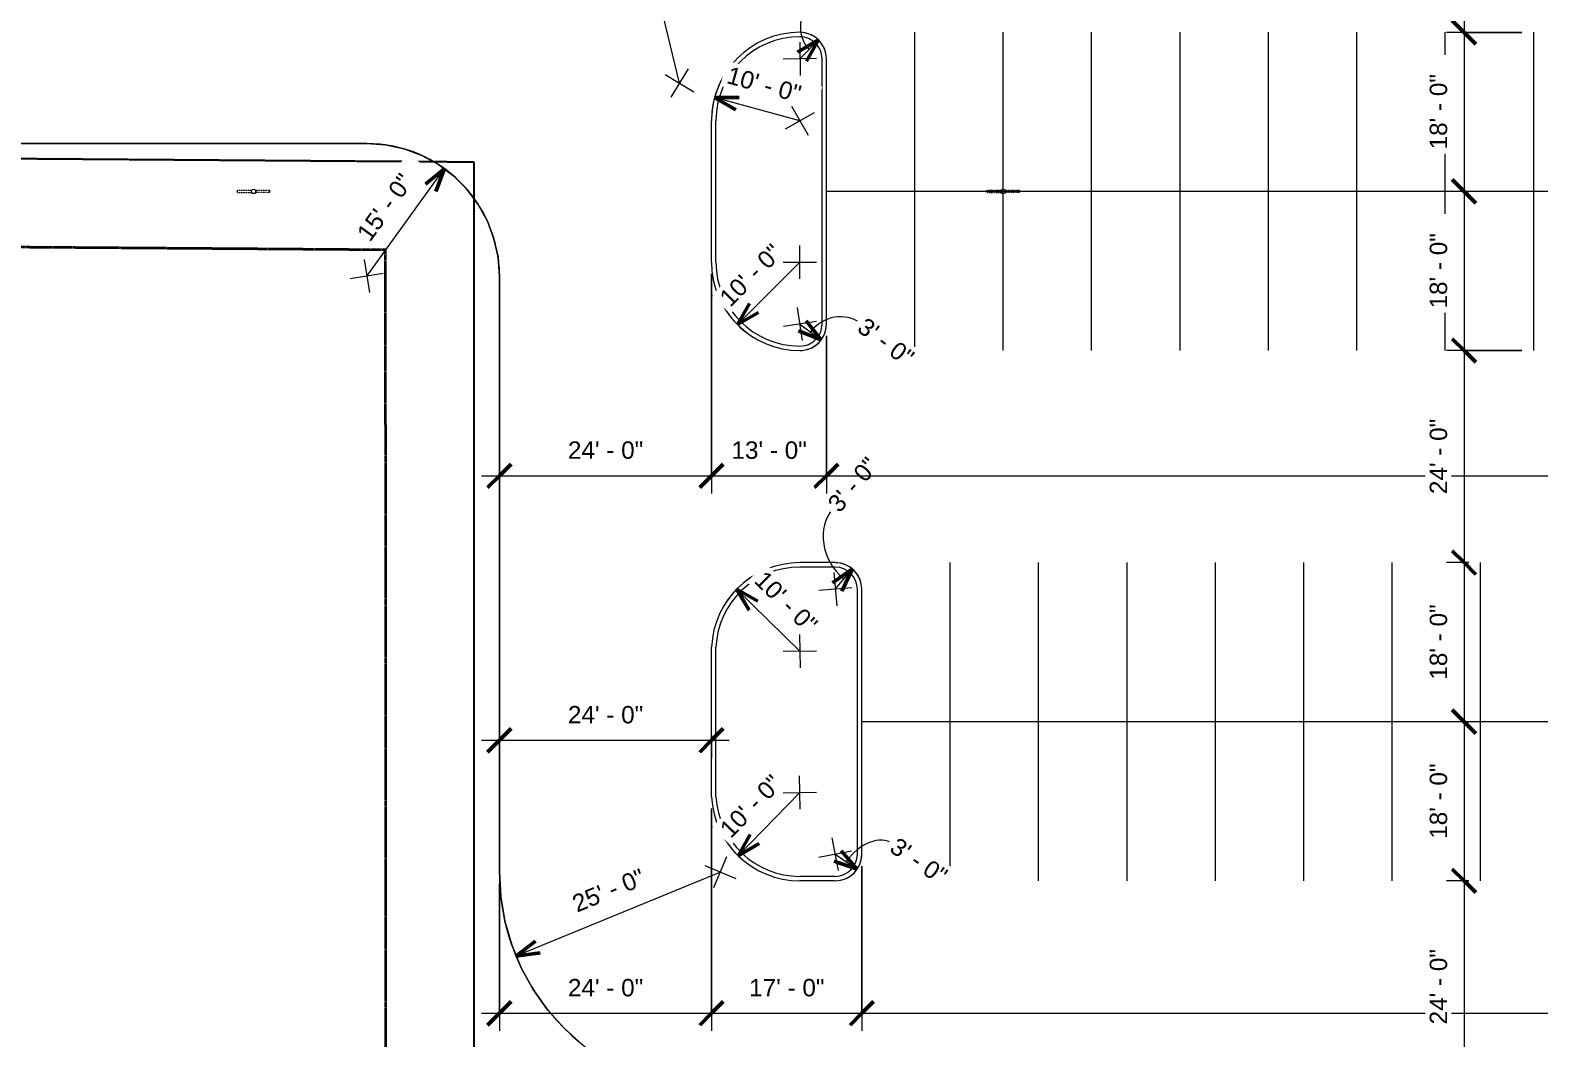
# Model space of a CAD drawing. Header units: inches. Extents: x 20008 to 27263, y -26025 to -19005.
# Drawn here: x 22870 to 24918, y -24605 to -23237 of the extents above; entities that cross this region are included whole.
import ezdxf

# ---------------------------------------------------------------- set-up
doc = ezdxf.new("R2010")
doc.units = ezdxf.units.IN
doc.header["$MEASUREMENT"] = 0
for name, pattern in [('Center 1_4_', [0.53125, 0.25, -0.09375, 0.09375, -0.09375]), ('Dash', [0.25, 0.125, -0.125]), ('Hidden', [0.28125, 0.1875, -0.09375])]:
    doc.linetypes.add(name, pattern=pattern)
for name, color, linetype, lineweight in [('A-ANNO-DIMS', 211, 'Continuous', 9), ('A-ANNO-DIMS-256', 211, 'Continuous', 9), ('A-PROP-SBCK', 71, 'Hidden', 25), ('C-TOPO', 7, 'Continuous', 9), ('E-LITE-EQPM', 33, 'Continuous', 9), ('E-LITE-EQPM-HDLN', 30, 'Dash', 9), ('EOP-PR', 4, 'Continuous', 13), ('PAINT', 190, 'Continuous', 9), ('PROP', 3, 'Center 1_4_', 35)]:
    doc.layers.add(name, color=color, linetype=linetype, lineweight=lineweight)
doc.styles.add('Arial_2', font='arial.ttf', dxfattribs={"height": 23.60479})
doc.dimstyles.new('Arrow_-_3_32__Arial', dxfattribs={"dimscale": 12, "dimtxt": 24, "dimasz": 2.666667, "dimexe": 2, "dimexo": 0, "dimgap": 1.333333, "dimtad": 1, "dimjust": 3, "dimdec": 5, "dimrnd": 0.03125, "dimzin": 1, "dimdsep": 46, "dimlunit": 4, "dimtxsty": 'Arial_2', "dimblk1": 'OPEN30', "dimblk2": 'OPEN30', "dimsah": 1, "dimcen": 0.09, "dimazin": 0, "dimtfac": 1, "dimtdec": 4, "dimtix": 1, "dimtmove": 0, "dimatfit": 2, "dimfxl": 1, "dimtvp": 1, "dimtfill": 1, "dimfrac": 2, "dimtolj": 1, "dimtzin": 0, "dimarcsym": 2})
doc.dimstyles.new('Arrow_-_3_32__Arial_1', dxfattribs={"dimscale": 12, "dimtxt": 24, "dimasz": 2.666667, "dimexe": 2, "dimexo": 0, "dimgap": 1.333333, "dimtad": 1, "dimjust": 3, "dimdec": 5, "dimrnd": 0.03125, "dimzin": 1, "dimdsep": 46, "dimlunit": 4, "dimtxsty": 'Arial_2', "dimblk1": 'OPEN30', "dimblk2": 'OPEN30', "dimsah": 1, "dimcen": 0.09, "dimazin": 0, "dimtfac": 1, "dimtdec": 4, "dimtix": 1, "dimtmove": 0, "dimatfit": 2, "dimfxl": 1, "dimtvp": 1, "dimtfill": 1, "dimfrac": 2, "dimtolj": 1, "dimtzin": 0, "dimarcsym": 2})
doc.dimstyles.new('Linear_-_3_32__Arial_1', dxfattribs={"dimscale": 12, "dimtxt": 24, "dimasz": 2.666667, "dimexe": 2, "dimexo": 1.333333, "dimgap": 1.333333, "dimtad": 1, "dimdec": 4, "dimrnd": 0.0625, "dimzin": 1, "dimdsep": 46, "dimlunit": 4, "dimtxsty": 'Arial_2', "dimblk1": 'OBLIQUE', "dimblk2": 'OBLIQUE', "dimsah": 1, "dimcen": 0.09, "dimdle": 2, "dimazin": 0, "dimtfac": 1, "dimtdec": 4, "dimtix": 1, "dimtmove": 0, "dimatfit": 3, "dimfxl": 1, "dimtvp": 1, "dimtfill": 1, "dimfrac": 2, "dimtolj": 1, "dimtzin": 0, "dimarcsym": 2})

# ---------------------------------------------------------------- blocks, each defined once
blk = doc.blocks.new('Lighting-Street_Cooper_Navion-Lumark_4-6-LED-Squares - The Caretaker LED-964008-Site Plan - Phase 1')
at = {"layer": 'E-LITE-EQPM'}
blk.add_line((-1.7, -10.7), (1.6, -10.7), dxfattribs=at)
blk.add_circle((0, -32.4), 3, dxfattribs=at)
at = {"layer": 'E-LITE-EQPM-HDLN'}
for p, q in [((-1.5, -10.7), (-1.5, -29.9)), ((1.5, -10.7), (1.5, -29.9))]:
    blk.add_line(p, q, dxfattribs=at)
blk = doc.blocks.new('DIMBLOCK4-Site Plan - Phase 1')
at = {"layer": 'A-ANNO-DIMS-256', "transparency": 16777216}
for p, q in [((23917.8, -23658.5), (23911.2, -23613.7)), ((23936.9, -23632.8), (23892.1, -23639.3)), ((23914.5, -23636.1), (23943.4, -23657.6))]:
    blk.add_line(p, q, dxfattribs=at)
at = {"layer": 'A-ANNO-DIMS-256', "lineweight": 50, "transparency": 16777216}
for q in [(23922.8, -23631.6), (23912.6, -23645.3)]:
    blk.add_line((23943.4, -23657.6), q, dxfattribs=at)
at = {"layer": 'A-ANNO-DIMS-256', "transparency": 16777216}
blk.add_arc((23914.5, -23636.1), 36, 285.1007, 1.495, dxfattribs=at)
blk.add_ellipse((23967.6, -23675.6), major_axis=(29.9, 40.1), ratio=0.963406, start_param=0, end_param=1.570796, dxfattribs=at)
at = {"layer": 'A-ANNO-DIMS-256', "color": 0, "transparency": 16777216, "insert": (24004.7, -23625.8), "char_height": 23.6, "width": 100.578, "attachment_point": 1, "rotation": 323.2979, "line_spacing_factor": 0.938532, "style": 'Arial_2', "bg_fill": 3, "box_fill_scale": 1.25, "bg_fill_color": 0, "bg_fill_transparency": 0}
blk.add_mtext('3\' - 0"', dxfattribs=at)
blk = doc.blocks.new('_Open30')
at = {"color": 0, "linetype": 'ByBlock', "lineweight": -2}
for p, q in [((-1, 0.268), (0, 0)), ((0, 0), (-1, -0.268)), ((0, 0), (-1, 0))]:
    blk.add_line(p, q, dxfattribs=at)
blk = doc.blocks.new('DIMBLOCK5-Site Plan - Phase 1')
at = {"layer": 'A-ANNO-DIMS-256', "transparency": 16777216}
for p, q in [((23914.5, -23574.7), (23914.5, -23529.4)), ((23914.5, -23552.1), (23829.6, -23636.9)), ((23891.9, -23552.1), (23937.1, -23552.1))]:
    blk.add_line(p, q, dxfattribs=at)
at = {"layer": 'A-ANNO-DIMS-256', "lineweight": 50, "transparency": 16777216}
for q in [(23846.2, -23608.2), (23858.3, -23620.3)]:
    blk.add_line((23829.6, -23636.9), q, dxfattribs=at)
at = {"layer": 'A-ANNO-DIMS-256', "transparency": 16777216}
blk.add_arc((23914.5, -23552.1), 120, 213.5247, 236.443, dxfattribs=at)
at = {"layer": 'A-ANNO-DIMS-256', "color": 0, "transparency": 16777216, "insert": (23803.1, -23597.5), "char_height": 23.6, "width": 122.289, "attachment_point": 1, "rotation": 44.9839, "line_spacing_factor": 0.938532, "style": 'Arial_2', "bg_fill": 3, "box_fill_scale": 1.25, "bg_fill_color": 0, "bg_fill_transparency": 0}
blk.add_mtext('10\' - 0"', dxfattribs=at)
blk = doc.blocks.new('DIMBLOCK6-Site Plan - Phase 1')
at = {"layer": 'A-ANNO-DIMS-256', "lineweight": 50, "transparency": 16777216}
for q in [(23911.2, -23267.2), (23923.4, -23279.2)]:
    blk.add_line((23939.6, -23250.3), q, dxfattribs=at)
at = {"layer": 'A-ANNO-DIMS-256', "transparency": 16777216}
for p, q in [((23914.2, -23253.4), (23914.8, -23298.7)), ((23914.5, -23276.1), (23939.6, -23250.3)), ((23937.1, -23275.8), (23891.9, -23276.4))]:
    blk.add_line(p, q, dxfattribs=at)
blk.add_arc((23914.5, -23276.1), 36, 7.5411, 83.9354, dxfattribs=at)
blk.add_ellipse((23968.2, -23221), major_axis=(41.1, 42.2), ratio=0.793067, start_param=1.570796, end_param=3.141593, dxfattribs=at)
at = {"layer": 'A-ANNO-DIMS-256', "color": 0, "transparency": 16777216, "insert": (23926, -23179.9), "char_height": 23.6, "width": 100.578, "attachment_point": 1, "rotation": 45.7382, "line_spacing_factor": 0.938532, "style": 'Arial_2', "bg_fill": 3, "box_fill_scale": 1.25, "bg_fill_color": 0, "bg_fill_transparency": 0}
blk.add_mtext('3\' - 0"', dxfattribs=at)
blk = doc.blocks.new('DIMBLOCK7-Site Plan - Phase 1')
at = {"layer": 'A-ANNO-DIMS-256', "transparency": 16777216}
for p, q in [((23914.5, -23360.1), (23798.7, -23328.5)), ((23903.3, -23340.4), (23925.7, -23379.7)), ((23894.9, -23371.3), (23934.2, -23348.8))]:
    blk.add_line(p, q, dxfattribs=at)
at = {"layer": 'A-ANNO-DIMS-256', "lineweight": 50, "transparency": 16777216}
for q in [(23831.9, -23328.6), (23827.4, -23345.2)]:
    blk.add_line((23798.7, -23328.5), q, dxfattribs=at)
at = {"layer": 'A-ANNO-DIMS-256', "transparency": 16777216}
blk.add_arc((23914.5, -23360.1), 120, 153.2792, 176.1975, dxfattribs=at)
at = {"layer": 'A-ANNO-DIMS-256', "color": 0, "transparency": 16777216, "insert": (23819.7, -23285.9), "char_height": 23.6, "width": 122.289, "attachment_point": 1, "rotation": 344.7383, "line_spacing_factor": 0.938532, "style": 'Arial_2', "bg_fill": 3, "box_fill_scale": 1.25, "bg_fill_color": 0, "bg_fill_transparency": 0}
blk.add_mtext('10\' - 0"', dxfattribs=at)
blk = doc.blocks.new('DIMBLOCK8-Site Plan - Phase 1')
at = {"layer": 'A-ANNO-DIMS-256', "lineweight": 50, "transparency": 16777216}
for q in [(23958.6, -23987.5), (23971.6, -23998.6)]:
    blk.add_line((23985.8, -23968.6), q, dxfattribs=at)
at = {"layer": 'A-ANNO-DIMS-256', "transparency": 16777216}
for p, q in [((23960.6, -23973.6), (23964.4, -24018.7)), ((23962.5, -23996.1), (23985.8, -23968.6)), ((23985.1, -23994.2), (23940, -23998))]:
    blk.add_line(p, q, dxfattribs=at)
blk.add_arc((23962.5, -23996.1), 36, 11.5367, 87.9311, dxfattribs=at)
blk.add_ellipse((24015.5, -23933.6), major_axis=(-55.9, 47.4), ratio=0.871988, start_param=0, end_param=1.570796, dxfattribs=at)
at = {"layer": 'A-ANNO-DIMS-256', "color": 0, "transparency": 16777216, "insert": (23950.3, -23878.4), "char_height": 23.6, "width": 100.578, "attachment_point": 1, "rotation": 49.7339, "line_spacing_factor": 0.938532, "style": 'Arial_2', "bg_fill": 3, "box_fill_scale": 1.25, "bg_fill_color": 0, "bg_fill_transparency": 0}
blk.add_mtext('3\' - 0"', dxfattribs=at)
blk = doc.blocks.new('DIMBLOCK9-Site Plan - Phase 1')
at = {"layer": 'A-ANNO-DIMS-256', "transparency": 16777216}
for p, q in [((23914.4, -24080.1), (23828.6, -23996.2)), ((23914.1, -24057.5), (23914.7, -24102.7)), ((23891.8, -24080.4), (23937, -24079.8))]:
    blk.add_line(p, q, dxfattribs=at)
at = {"layer": 'A-ANNO-DIMS-256', "lineweight": 50, "transparency": 16777216}
for q in [(23857.4, -24012.5), (23845.5, -24024.7)]:
    blk.add_line((23828.6, -23996.2), q, dxfattribs=at)
at = {"layer": 'A-ANNO-DIMS-256', "transparency": 16777216}
blk.add_arc((23914.4, -24080.1), 120, 124.211, 147.1293, dxfattribs=at)
at = {"layer": 'A-ANNO-DIMS-256', "color": 0, "transparency": 16777216, "insert": (23867.6, -23969.2), "char_height": 23.6, "width": 122.289, "attachment_point": 1, "rotation": 315.6702, "line_spacing_factor": 0.938532, "style": 'Arial_2', "bg_fill": 3, "box_fill_scale": 1.25, "bg_fill_color": 0, "bg_fill_transparency": 0}
blk.add_mtext('10\' - 0"', dxfattribs=at)
blk = doc.blocks.new('DIMBLOCK10-Site Plan - Phase 1')
at = {"layer": 'A-ANNO-DIMS-256', "transparency": 16777216}
for p, q in [((23914.7, -24294.7), (23914, -24249.4)), ((23914.4, -24272), (23830.8, -24358.2)), ((23891.7, -24272.4), (23937, -24271.7))]:
    blk.add_line(p, q, dxfattribs=at)
at = {"layer": 'A-ANNO-DIMS-256', "lineweight": 50, "transparency": 16777216}
for q in [(23846.9, -24329.2), (23859.2, -24341.2)]:
    blk.add_line((23830.8, -24358.2), q, dxfattribs=at)
at = {"layer": 'A-ANNO-DIMS-256', "transparency": 16777216}
blk.add_arc((23914.4, -24272), 120, 214.407, 237.3253, dxfattribs=at)
at = {"layer": 'A-ANNO-DIMS-256', "color": 0, "transparency": 16777216, "insert": (23803.6, -24319.2), "char_height": 23.6, "width": 122.289, "attachment_point": 1, "rotation": 45.8662, "line_spacing_factor": 0.938532, "style": 'Arial_2', "bg_fill": 3, "box_fill_scale": 1.25, "bg_fill_color": 0, "bg_fill_transparency": 0}
blk.add_mtext('10\' - 0"', dxfattribs=at)
blk = doc.blocks.new('DIMBLOCK11-Site Plan - Phase 1')
at = {"layer": 'A-ANNO-DIMS-256', "transparency": 16777216}
for p, q in [((23966.8, -24378.2), (23958.2, -24333.8)), ((23984.7, -24351.7), (23940.3, -24360.3)), ((23962.5, -24356), (23992.3, -24376.2))]:
    blk.add_line(p, q, dxfattribs=at)
at = {"layer": 'A-ANNO-DIMS-256', "lineweight": 50, "transparency": 16777216}
for q in [(23961, -24365.4), (23970.6, -24351.2)]:
    blk.add_line((23992.3, -24376.2), q, dxfattribs=at)
at = {"layer": 'A-ANNO-DIMS-256', "transparency": 16777216}
blk.add_arc((23962.5, -24356), 36, 287.7411, 4.1355, dxfattribs=at)
blk.add_ellipse((24009.8, -24388), major_axis=(31.2, 46.1), ratio=0.701238, start_param=0, end_param=1.570796, dxfattribs=at)
at = {"layer": 'A-ANNO-DIMS-256', "color": 0, "transparency": 16777216, "insert": (24047.8, -24331.8), "char_height": 23.6, "width": 100.578, "attachment_point": 1, "rotation": 325.9383, "line_spacing_factor": 0.938532, "style": 'Arial_2', "bg_fill": 3, "box_fill_scale": 1.25, "bg_fill_color": 0, "bg_fill_transparency": 0}
blk.add_mtext('3\' - 0"', dxfattribs=at)
blk = doc.blocks.new('DIMBLOCK12-Site Plan - Phase 1')
at = {"layer": 'A-ANNO-DIMS-256', "transparency": 16777216}
for p, q in [((23794.5, -23568.1), (23794.5, -23866.2)), ((23794.5, -23842.2), (23794.5, -23568.1)), ((23506.5, -23835.5), (23506.5, -23866.2)), ((23506.5, -23842.2), (23506.5, -23835.5)), ((23482.5, -23842.2), (23794.5, -23842.2))]:
    blk.add_line(p, q, dxfattribs=at)
at = {"layer": 'A-ANNO-DIMS-256', "lineweight": 50, "transparency": 16777216}
for p, q in [((23506.5, -23842.2), (23522.5, -23826.2)), ((23794.5, -23842.2), (23810.5, -23826.2)), ((23506.5, -23842.2), (23490.5, -23858.2)), ((23794.5, -23842.2), (23778.5, -23858.2))]:
    blk.add_line(p, q, dxfattribs=at)
at = {"layer": 'A-ANNO-DIMS-256', "color": 0, "transparency": 16777216, "insert": (23599.6, -23795.5), "char_height": 23.6, "width": 122.289, "attachment_point": 1, "line_spacing_factor": 0.938532, "style": 'Arial_2', "bg_fill": 3, "box_fill_scale": 1.25, "bg_fill_color": 0, "bg_fill_transparency": 0}
blk.add_mtext('24\' - 0"', dxfattribs=at)
blk = doc.blocks.new('_Oblique')
at = {"color": 0, "linetype": 'ByBlock', "lineweight": -2}
blk.add_line((-0.5, -0.5), (0.5, 0.5), dxfattribs=at)
blk = doc.blocks.new('DIMBLOCK13-Site Plan - Phase 1')
at = {"layer": 'A-ANNO-DIMS-256', "transparency": 16777216}
for p, q in [((23794.5, -23568.1), (23794.5, -23866.2)), ((23794.5, -23842.2), (23794.5, -23568.1)), ((23950.5, -23652.1), (23950.5, -23866.2)), ((23950.5, -23842.2), (23950.5, -23652.1)), ((23794.5, -23842.2), (23950.5, -23842.2))]:
    blk.add_line(p, q, dxfattribs=at)
at = {"layer": 'A-ANNO-DIMS-256', "lineweight": 50, "transparency": 16777216}
for p, q in [((23794.5, -23842.2), (23810.5, -23826.2)), ((23950.5, -23842.2), (23966.5, -23826.2)), ((23794.5, -23842.2), (23778.5, -23858.2)), ((23950.5, -23842.2), (23934.5, -23858.2))]:
    blk.add_line(p, q, dxfattribs=at)
at = {"layer": 'A-ANNO-DIMS-256', "color": 0, "transparency": 16777216, "insert": (23821.6, -23795.5), "char_height": 23.6, "width": 122.289, "attachment_point": 1, "line_spacing_factor": 0.938532, "style": 'Arial_2', "bg_fill": 3, "box_fill_scale": 1.25, "bg_fill_color": 0, "bg_fill_transparency": 0}
blk.add_mtext('13\' - 0"', dxfattribs=at)
blk = doc.blocks.new('DIMBLOCK14-Site Plan - Phase 1')
at = {"layer": 'A-ANNO-DIMS-256', "transparency": 16777216}
for p, q in [((23950.5, -23652.1), (23950.5, -23866.2)), ((23950.5, -23842.2), (23950.5, -23652.1)), ((26182.5, -23652.1), (26182.5, -23866.2)), ((26182.5, -23842.2), (26182.5, -23652.1)), ((23950.5, -23842.2), (26182.5, -23842.2))]:
    blk.add_line(p, q, dxfattribs=at)
at = {"layer": 'A-ANNO-DIMS-256', "lineweight": 50, "transparency": 16777216}
for p, q in [((23950.5, -23842.2), (23966.5, -23826.2)), ((26182.5, -23842.2), (26198.5, -23826.2)), ((23950.5, -23842.2), (23934.5, -23858.2)), ((26182.5, -23842.2), (26166.5, -23858.2))]:
    blk.add_line(p, q, dxfattribs=at)
at = {"layer": 'A-ANNO-DIMS-256', "color": 0, "transparency": 16777216, "insert": (25006.5, -23795.5), "char_height": 23.6, "width": 144, "attachment_point": 1, "line_spacing_factor": 0.938532, "style": 'Arial_2', "bg_fill": 3, "box_fill_scale": 1.25, "bg_fill_color": 0, "bg_fill_transparency": 0}
blk.add_mtext('186\' - 0"', dxfattribs=at)
blk = doc.blocks.new('DIMBLOCK17-Site Plan - Phase 1')
at = {"layer": 'A-ANNO-DIMS-256', "transparency": 16777216}
for p, q in [((23794.5, -24294), (23794.5, -24595.9)), ((23794.5, -24571.9), (23794.5, -24294)), ((23506.5, -24396.1), (23506.5, -24595.9)), ((23506.5, -24571.9), (23506.5, -24396.1)), ((23482.5, -24571.9), (23794.5, -24571.9))]:
    blk.add_line(p, q, dxfattribs=at)
at = {"layer": 'A-ANNO-DIMS-256', "lineweight": 50, "transparency": 16777216}
for p, q in [((23506.5, -24571.9), (23490.5, -24587.9)), ((23506.5, -24571.9), (23522.5, -24555.9)), ((23794.5, -24571.9), (23778.5, -24587.9)), ((23794.5, -24571.9), (23810.5, -24555.9))]:
    blk.add_line(p, q, dxfattribs=at)
at = {"layer": 'A-ANNO-DIMS-256', "color": 0, "transparency": 16777216, "insert": (23599.6, -24525.3), "char_height": 23.6, "width": 122.289, "attachment_point": 1, "line_spacing_factor": 0.938532, "style": 'Arial_2', "bg_fill": 3, "box_fill_scale": 1.25, "bg_fill_color": 0, "bg_fill_transparency": 0}
blk.add_mtext('24\' - 0"', dxfattribs=at)
blk = doc.blocks.new('DIMBLOCK18-Site Plan - Phase 1')
at = {"layer": 'A-ANNO-DIMS-256', "transparency": 16777216}
for p, q in [((23794.5, -24294), (23794.5, -24595.9)), ((23794.5, -24571.9), (23794.5, -24294)), ((23998.5, -24372.1), (23998.5, -24595.9)), ((23998.5, -24571.9), (23998.5, -24372.1)), ((23794.5, -24571.9), (23998.5, -24571.9))]:
    blk.add_line(p, q, dxfattribs=at)
at = {"layer": 'A-ANNO-DIMS-256', "lineweight": 50, "transparency": 16777216}
for p, q in [((23794.5, -24571.9), (23778.5, -24587.9)), ((23794.5, -24571.9), (23810.5, -24555.9)), ((23998.5, -24571.9), (23982.5, -24587.9)), ((23998.5, -24571.9), (24014.5, -24555.9))]:
    blk.add_line(p, q, dxfattribs=at)
at = {"layer": 'A-ANNO-DIMS-256', "color": 0, "transparency": 16777216, "insert": (23845.6, -24525.3), "char_height": 23.6, "width": 122.289, "attachment_point": 1, "line_spacing_factor": 0.938532, "style": 'Arial_2', "bg_fill": 3, "box_fill_scale": 1.25, "bg_fill_color": 0, "bg_fill_transparency": 0}
blk.add_mtext('17\' - 0"', dxfattribs=at)
blk = doc.blocks.new('DIMBLOCK19-Site Plan - Phase 1')
at = {"layer": 'A-ANNO-DIMS-256', "transparency": 16777216}
for p, q in [((23998.5, -24372.1), (23998.5, -24595.9)), ((23998.5, -24571.9), (23998.5, -24372.1)), ((26170.5, -24372.1), (26170.5, -24595.9)), ((26170.5, -24571.9), (26170.5, -24372.1)), ((23998.5, -24571.9), (26170.5, -24571.9))]:
    blk.add_line(p, q, dxfattribs=at)
at = {"layer": 'A-ANNO-DIMS-256', "lineweight": 50, "transparency": 16777216}
for p, q in [((23998.5, -24571.9), (23982.5, -24587.9)), ((23998.5, -24571.9), (24014.5, -24555.9)), ((26170.5, -24571.9), (26154.5, -24587.9)), ((26170.5, -24571.9), (26186.5, -24555.9))]:
    blk.add_line(p, q, dxfattribs=at)
at = {"layer": 'A-ANNO-DIMS-256', "color": 0, "transparency": 16777216, "insert": (25024.5, -24525.3), "char_height": 23.6, "width": 144, "attachment_point": 1, "line_spacing_factor": 0.938532, "style": 'Arial_2', "bg_fill": 3, "box_fill_scale": 1.25, "bg_fill_color": 0, "bg_fill_transparency": 0}
blk.add_mtext('181\' - 0"', dxfattribs=at)
blk = doc.blocks.new('DIMBLOCK22-Site Plan - Phase 1')
at = {"layer": 'A-ANNO-DIMS-256', "lineweight": 50, "transparency": 16777216}
for p, q in [((23506.5, -24201.3), (23522.5, -24185.3)), ((23794.5, -24201.3), (23810.5, -24185.3)), ((23506.5, -24201.3), (23490.5, -24217.3)), ((23794.5, -24201.3), (23778.5, -24217.3))]:
    blk.add_line(p, q, dxfattribs=at)
at = {"layer": 'A-ANNO-DIMS-256', "transparency": 16777216}
for p, q in [((23482.5, -24201.3), (23818.5, -24201.3)), ((23506.5, -24194.7), (23506.5, -24225.3)), ((23506.5, -24201.3), (23506.5, -24194.7)), ((23794.5, -24194.7), (23794.5, -24225.3)), ((23794.5, -24201.3), (23794.5, -24194.7))]:
    blk.add_line(p, q, dxfattribs=at)
at = {"layer": 'A-ANNO-DIMS-256', "color": 0, "transparency": 16777216, "insert": (23599.6, -24154.7), "char_height": 23.6, "width": 122.289, "attachment_point": 1, "line_spacing_factor": 0.938532, "style": 'Arial_2', "bg_fill": 3, "box_fill_scale": 1.25, "bg_fill_color": 0, "bg_fill_transparency": 0}
blk.add_mtext('24\' - 0"', dxfattribs=at)
blk = doc.blocks.new('DIMBLOCK31-Site Plan - Phase 1')
at = {"layer": 'A-ANNO-DIMS-256', "transparency": 16777216}
for p, q in [((23797.8, -24401), (23815.2, -24359.2)), ((23806.5, -24380.1), (23529.1, -24494.3)), ((23785.6, -24371.4), (23827.4, -24388.8))]:
    blk.add_line(p, q, dxfattribs=at)
at = {"layer": 'A-ANNO-DIMS-256', "lineweight": 50, "transparency": 16777216}
for q in [(23555.4, -24474.2), (23562, -24490)]:
    blk.add_line((23529.1, -24494.3), q, dxfattribs=at)
at = {"layer": 'A-ANNO-DIMS-256', "transparency": 16777216}
blk.add_arc((23806.5, -24380.1), 300, 197.792, 206.9594, dxfattribs=at)
at = {"layer": 'A-ANNO-DIMS-256', "color": 0, "transparency": 16777216, "insert": (23602.9, -24413.5), "char_height": 23.6, "width": 122.289, "attachment_point": 1, "rotation": 22.3757, "line_spacing_factor": 0.938532, "style": 'Arial_2', "bg_fill": 3, "box_fill_scale": 1.25, "bg_fill_color": 0, "bg_fill_transparency": 0}
blk.add_mtext('25\' - 0"', dxfattribs=at)
blk = doc.blocks.new('DIMBLOCK42-Site Plan - Phase 1')
at = {"layer": 'A-ANNO-DIMS-256', "lineweight": 50, "transparency": 16777216}
for q in [(23665.6, -22992.2), (23682.3, -22988.1)]:
    blk.add_line((23666.4, -22959), q, dxfattribs=at)
at = {"layer": 'A-ANNO-DIMS-256', "transparency": 16777216}
for p, q in [((23751, -23309), (23666.4, -22959)), ((23731.7, -23297.2), (23770.3, -23320.8)), ((23762.8, -23289.7), (23739.2, -23328.3))]:
    blk.add_line(p, q, dxfattribs=at)
blk.add_arc((23751, -23309), 360, 99.7652, 107.4046, dxfattribs=at)
at = {"layer": 'A-ANNO-DIMS-256', "color": 0, "transparency": 16777216, "insert": (23742, -23073.5), "char_height": 23.6, "width": 122.289, "attachment_point": 1, "rotation": 283.5849, "line_spacing_factor": 0.938532, "style": 'Arial_2', "bg_fill": 3, "box_fill_scale": 1.25, "bg_fill_color": 0, "bg_fill_transparency": 0}
blk.add_mtext('30\' - 0"', dxfattribs=at)
blk = doc.blocks.new('DIMBLOCK49-Site Plan - Phase 1')
at = {"layer": 'A-ANNO-DIMS-256', "transparency": 16777216}
for p, q in [((23326.5, -23571.1), (23431.9, -23425.1)), ((23322.9, -23548.7), (23330.1, -23593.4)), ((23348.8, -23567.5), (23304.2, -23574.7))]:
    blk.add_line(p, q, dxfattribs=at)
at = {"layer": 'A-ANNO-DIMS-256', "lineweight": 50, "transparency": 16777216}
for q in [(23406.2, -23446.1), (23420.1, -23456.1)]:
    blk.add_line((23431.9, -23425.1), q, dxfattribs=at)
at = {"layer": 'A-ANNO-DIMS-256', "transparency": 16777216}
blk.add_arc((23326.5, -23571.1), 180, 46.5349, 61.8138, dxfattribs=at)
at = {"layer": 'A-ANNO-DIMS-256', "color": 0, "transparency": 16777216, "insert": (23311.6, -23512.1), "char_height": 23.6, "width": 122.289, "attachment_point": 1, "rotation": 54.1743, "line_spacing_factor": 0.938532, "style": 'Arial_2', "bg_fill": 3, "box_fill_scale": 1.25, "bg_fill_color": 0, "bg_fill_transparency": 0}
blk.add_mtext('15\' - 0"', dxfattribs=at)
blk = doc.blocks.new('DIMBLOCK100-Site Plan - Phase 1')
at = {"layer": 'A-ANNO-DIMS-256', "transparency": 16777216}
for p, q in [((24822.6, -22892.1), (24792, -22892.1)), ((24816, -22892.1), (24816, -23240.1)), ((24816, -22892.1), (24822.6, -22892.1)), ((24894.5, -23240.1), (24792, -23240.1)), ((24816, -23240.1), (24894.5, -23240.1))]:
    blk.add_line(p, q, dxfattribs=at)
at = {"layer": 'A-ANNO-DIMS-256', "lineweight": 50, "transparency": 16777216}
for p, q in [((24816, -22892.1), (24800, -22876.1)), ((24816, -22892.1), (24832, -22908.1)), ((24816, -23240.1), (24800, -23224.1)), ((24816, -23240.1), (24832, -23256.1))]:
    blk.add_line(p, q, dxfattribs=at)
at = {"layer": 'A-ANNO-DIMS-256', "color": 0, "transparency": 16777216, "insert": (24769.4, -23117), "char_height": 23.6, "width": 122.289, "attachment_point": 1, "rotation": 90, "line_spacing_factor": 0.938532, "style": 'Arial_2', "bg_fill": 3, "box_fill_scale": 1.25, "bg_fill_color": 0, "bg_fill_transparency": 0}
blk.add_mtext('29\' - 0"', dxfattribs=at)
blk = doc.blocks.new('DIMBLOCK101-Site Plan - Phase 1')
at = {"layer": 'A-ANNO-DIMS-256', "transparency": 16777216}
for p, q in [((24894.5, -23240.1), (24792, -23240.1)), ((24816, -23240.1), (24816, -23456.1)), ((24816, -23240.1), (24894.5, -23240.1)), ((24822.6, -23456.1), (24792, -23456.1)), ((24816, -23456.1), (24822.6, -23456.1))]:
    blk.add_line(p, q, dxfattribs=at)
at = {"layer": 'A-ANNO-DIMS-256', "lineweight": 50, "transparency": 16777216}
for p, q in [((24816, -23240.1), (24800, -23224.1)), ((24816, -23240.1), (24832, -23256.1)), ((24816, -23456.1), (24800, -23440.1)), ((24816, -23456.1), (24832, -23472.1))]:
    blk.add_line(p, q, dxfattribs=at)
at = {"layer": 'A-ANNO-DIMS-256', "color": 0, "transparency": 16777216, "insert": (24769.4, -23399), "char_height": 23.6, "width": 122.289, "attachment_point": 1, "rotation": 90, "line_spacing_factor": 0.938532, "style": 'Arial_2', "bg_fill": 3, "box_fill_scale": 1.25, "bg_fill_color": 0, "bg_fill_transparency": 0}
blk.add_mtext('18\' - 0"', dxfattribs=at)
blk = doc.blocks.new('DIMBLOCK102-Site Plan - Phase 1')
at = {"layer": 'A-ANNO-DIMS-256', "lineweight": 50, "transparency": 16777216}
for p, q in [((24816, -23456.1), (24800, -23440.1)), ((24816, -23456.1), (24832, -23472.1)), ((24816, -23672.1), (24800, -23656.1)), ((24816, -23672.1), (24832, -23688.1))]:
    blk.add_line(p, q, dxfattribs=at)
at = {"layer": 'A-ANNO-DIMS-256', "transparency": 16777216}
for p, q in [((24822.6, -23456.1), (24792, -23456.1)), ((24816, -23456.1), (24816, -23672.1)), ((24816, -23456.1), (24822.6, -23456.1)), ((24894.5, -23672.1), (24792, -23672.1)), ((24816, -23672.1), (24894.5, -23672.1))]:
    blk.add_line(p, q, dxfattribs=at)
at = {"layer": 'A-ANNO-DIMS-256', "color": 0, "transparency": 16777216, "insert": (24769.4, -23615), "char_height": 23.6, "width": 122.289, "attachment_point": 1, "rotation": 90, "line_spacing_factor": 0.938532, "style": 'Arial_2', "bg_fill": 3, "box_fill_scale": 1.25, "bg_fill_color": 0, "bg_fill_transparency": 0}
blk.add_mtext('18\' - 0"', dxfattribs=at)
blk = doc.blocks.new('DIMBLOCK103-Site Plan - Phase 1')
at = {"layer": 'A-ANNO-DIMS-256', "transparency": 16777216}
for p, q in [((24894.5, -23672.1), (24792, -23672.1)), ((24816, -23672.1), (24816, -23960.1)), ((24816, -23672.1), (24894.5, -23672.1)), ((24822.5, -23960.1), (24792, -23960.1)), ((24816, -23960.1), (24822.5, -23960.1))]:
    blk.add_line(p, q, dxfattribs=at)
at = {"layer": 'A-ANNO-DIMS-256', "lineweight": 50, "transparency": 16777216}
for p, q in [((24816, -23672.1), (24800, -23656.1)), ((24816, -23672.1), (24832, -23688.1)), ((24816, -23960.1), (24800, -23944.1)), ((24816, -23960.1), (24832, -23976.1))]:
    blk.add_line(p, q, dxfattribs=at)
at = {"layer": 'A-ANNO-DIMS-256', "color": 0, "transparency": 16777216, "insert": (24769.4, -23867), "char_height": 23.6, "width": 122.289, "attachment_point": 1, "rotation": 90, "line_spacing_factor": 0.938532, "style": 'Arial_2', "bg_fill": 3, "box_fill_scale": 1.25, "bg_fill_color": 0, "bg_fill_transparency": 0}
blk.add_mtext('24\' - 0"', dxfattribs=at)
blk = doc.blocks.new('DIMBLOCK104-Site Plan - Phase 1')
at = {"layer": 'A-ANNO-DIMS-256', "transparency": 16777216}
for p, q in [((24822.5, -23960.1), (24792, -23960.1)), ((24816, -23960.1), (24816, -24176.1)), ((24816, -23960.1), (24822.5, -23960.1)), ((24822.6, -24176.1), (24792, -24176.1)), ((24816, -24176.1), (24822.6, -24176.1))]:
    blk.add_line(p, q, dxfattribs=at)
at = {"layer": 'A-ANNO-DIMS-256', "lineweight": 50, "transparency": 16777216}
for p, q in [((24816, -23960.1), (24800, -23944.1)), ((24816, -23960.1), (24832, -23976.1)), ((24816, -24176.1), (24800, -24160.1)), ((24816, -24176.1), (24832, -24192.1))]:
    blk.add_line(p, q, dxfattribs=at)
at = {"layer": 'A-ANNO-DIMS-256', "color": 0, "transparency": 16777216, "insert": (24769.4, -24119), "char_height": 23.6, "width": 122.289, "attachment_point": 1, "rotation": 90, "line_spacing_factor": 0.938532, "style": 'Arial_2', "bg_fill": 3, "box_fill_scale": 1.25, "bg_fill_color": 0, "bg_fill_transparency": 0}
blk.add_mtext('18\' - 0"', dxfattribs=at)
blk = doc.blocks.new('DIMBLOCK105-Site Plan - Phase 1')
at = {"layer": 'A-ANNO-DIMS-256', "lineweight": 50, "transparency": 16777216}
for p, q in [((24816, -24176.1), (24800, -24160.1)), ((24816, -24176.1), (24832, -24192.1)), ((24816, -24392.1), (24800, -24376.1)), ((24816, -24392.1), (24832, -24408.1))]:
    blk.add_line(p, q, dxfattribs=at)
at = {"layer": 'A-ANNO-DIMS-256', "transparency": 16777216}
for p, q in [((24822.6, -24176.1), (24792, -24176.1)), ((24816, -24176.1), (24816, -24392.1)), ((24816, -24176.1), (24822.6, -24176.1)), ((24822.5, -24392.1), (24792, -24392.1)), ((24816, -24392.1), (24822.5, -24392.1))]:
    blk.add_line(p, q, dxfattribs=at)
at = {"layer": 'A-ANNO-DIMS-256', "color": 0, "transparency": 16777216, "insert": (24769.4, -24335), "char_height": 23.6, "width": 122.289, "attachment_point": 1, "rotation": 90, "line_spacing_factor": 0.938532, "style": 'Arial_2', "bg_fill": 3, "box_fill_scale": 1.25, "bg_fill_color": 0, "bg_fill_transparency": 0}
blk.add_mtext('18\' - 0"', dxfattribs=at)
blk = doc.blocks.new('DIMBLOCK106-Site Plan - Phase 1')
at = {"layer": 'A-ANNO-DIMS-256', "lineweight": 50, "transparency": 16777216}
for p, q in [((24816, -24392.1), (24800, -24376.1)), ((24816, -24392.1), (24832, -24408.1)), ((24816, -24680.1), (24800, -24664.1)), ((24816, -24680.1), (24832, -24696.1))]:
    blk.add_line(p, q, dxfattribs=at)
at = {"layer": 'A-ANNO-DIMS-256', "transparency": 16777216}
for p, q in [((24822.5, -24392.1), (24792, -24392.1)), ((24816, -24392.1), (24816, -24680.1)), ((24816, -24392.1), (24822.5, -24392.1)), ((24822.5, -24680.1), (24792, -24680.1)), ((24816, -24680.1), (24822.5, -24680.1))]:
    blk.add_line(p, q, dxfattribs=at)
at = {"layer": 'A-ANNO-DIMS-256', "color": 0, "transparency": 16777216, "insert": (24769.4, -24587), "char_height": 23.6, "width": 122.289, "attachment_point": 1, "rotation": 90, "line_spacing_factor": 0.938532, "style": 'Arial_2', "bg_fill": 3, "box_fill_scale": 1.25, "bg_fill_color": 0, "bg_fill_transparency": 0}
blk.add_mtext('24\' - 0"', dxfattribs=at)

msp = doc.modelspace()

# ---------------------------------------------------------------- linework, layer by layer
at = {"layer": 'A-PROP-SBCK'}
for p, q in [((23472.145187, -23416.400504), (21404.235225, -23401.253705)), ((23472.445329, -25611.648627), (23472.145187, -23416.400504))]:
    msp.add_line(p, q, dxfattribs=at)
at = {"layer": 'C-TOPO'}
for p, q in [((23326.511719, -23391.084961), (20912.235352, -23391.084961)), ((20912.235352, -23391.084961), (23326.511719, -23391.084961)), ((23352.128906, -23392.91748), (23326.511719, -23391.084961)), ((23326.511719, -23391.084961), (23352.128906, -23392.91748)), ((23377.223145, -23398.376953), (23352.128906, -23392.91748)), ((23352.128906, -23392.91748), (23377.223145, -23398.376953)), ((23401.286133, -23407.352051), (23377.223145, -23398.376953)), ((23377.223145, -23398.376953), (23401.286133, -23407.352051)), ((23423.827148, -23419.659668), (23401.286133, -23407.352051)), ((23401.286133, -23407.352051), (23423.827148, -23419.659668)), ((23444.38623, -23435.050781), (23423.827148, -23419.659668)), ((23423.827148, -23419.659668), (23444.38623, -23435.050781)), ((23462.547363, -23453.210449), (23444.38623, -23435.050781)), ((23444.38623, -23435.050781), (23462.547363, -23453.210449)), ((23477.937012, -23473.769531), (23462.547363, -23453.210449)), ((23462.547363, -23453.210449), (23477.937012, -23473.769531)), ((23490.246094, -23496.310547), (23477.937012, -23473.769531)), ((23477.937012, -23473.769531), (23490.246094, -23496.310547)), ((23499.221191, -23520.373535), (23490.246094, -23496.310547)), ((23490.246094, -23496.310547), (23499.221191, -23520.373535)), ((23504.679199, -23545.469238), (23499.221191, -23520.373535)), ((23499.221191, -23520.373535), (23504.679199, -23545.469238)), ((23506.511719, -23571.084961), (23504.679199, -23545.469238)), ((23504.679199, -23545.469238), (23506.511719, -23571.084961)), ((23506.511719, -24380.066895), (23506.511719, -23571.084961)), ((23506.511719, -23571.084961), (23506.511719, -24380.066895)), ((23508.398438, -24413.657227), (23506.511719, -24380.066895)), ((23506.511719, -24380.066895), (23508.398438, -24413.657227)), ((23514.033691, -24446.824219), (23508.398438, -24413.657227)), ((23508.398438, -24413.657227), (23514.033691, -24446.824219)), ((23523.347168, -24479.151855), (23514.033691, -24446.824219)), ((23514.033691, -24446.824219), (23523.347168, -24479.151855)), ((23536.22168, -24510.23291), (23523.347168, -24479.151855)), ((23523.347168, -24479.151855), (23536.22168, -24510.23291)), ((23552.494629, -24539.677734), (23536.22168, -24510.23291)), ((23536.22168, -24510.23291), (23552.494629, -24539.677734)), ((23571.962402, -24567.114258), (23552.494629, -24539.677734)), ((23552.494629, -24539.677734), (23571.962402, -24567.114258)), ((23594.380371, -24592.198242), (23571.962402, -24567.114258)), ((23571.962402, -24567.114258), (23594.380371, -24592.198242)), ((23619.464355, -24614.616211), (23594.380371, -24592.198242)), ((23594.380371, -24592.198242), (23619.464355, -24614.616211))]:
    msp.add_line(p, q, dxfattribs=at)
at = {"layer": 'EOP-PR'}
for p, q in [((23944.515225, -23636.067479), (23944.515225, -23276.067479)), ((23950.515225, -23636.067479), (23950.515225, -23276.067479)), ((23794.515752, -23552.067479), (23794.515752, -23360.067479)), ((23800.515752, -23552.067479), (23800.515752, -23360.067479)), ((23326.51184, -23391.085554), (20912.235225, -23391.085554)), ((23506.515752, -24380.108496), (23506.515752, -23559.460554)), ((23962.515752, -23960.102725), (23914.396922, -23960.102021)), ((23962.515665, -23966.102725), (23914.396835, -23966.102021)), ((23992.515225, -24356.055187), (23992.515225, -23996.102725)), ((23998.515225, -24356.055187), (23998.515225, -23996.102725)), ((23794.515752, -24277.968887), (23794.515752, -24074.723704)), ((23800.515752, -24277.818492), (23800.515752, -24074.859955)), ((23962.515665, -24386.032232), (23914.370517, -24386.032937)), ((23962.515752, -24392.032232), (23914.370605, -24392.032937))]:
    msp.add_line(p, q, dxfattribs=at)
for centre, radius, start, end in [((23914.515752, -23360.067479), 120, 90, 180), ((23914.515225, -23276.067479), 36, 0, 89.999161175), ((23914.515752, -23360.067479), 114, 90.000359496, 180), ((23914.515225, -23276.067479), 30, 0, 90.000359496), ((23326.51184, -23571.085554), 180, 0, 90), ((23914.515752, -23552.067479), 120, 180, 269.999640504), ((23914.515752, -23552.067479), 114, 180, 269.999640504), ((23914.515225, -23636.067479), 36, 269.999640504, 0), ((23914.515225, -23636.067479), 30, 269.999640504, 0), ((23914.395166, -24080.102021), 120, 89.999161176, 177.431182255), ((23962.515225, -23996.102725), 36, 0, 89.999161176), ((23914.395166, -24080.102021), 114, 89.999161176, 177.364436983), ((23962.515225, -23996.102725), 30, 0, 89.999161176), ((23914.368848, -24272.032937), 120, 182.835364349, 270.000838824), ((23914.368848, -24272.032937), 114, 182.909038069, 270.000838824), ((23962.515225, -24356.032232), 30, 270.000838824, 0), ((23962.515225, -24356.032232), 36, 270.000838824, 0), ((23806.51575, -24380.067479), 300, 180.007833672, 270)]:
    msp.add_arc(centre, radius, start, end, dxfattribs=at)
at = {"layer": 'PAINT'}
for p, q in [((24070.515225, -23672.067479), (24070.515225, -23240.067479)), ((24190.515225, -23672.067479), (24190.515225, -23240.067479)), ((24310.515225, -23672.067479), (24310.515225, -23240.067479)), ((24430.515225, -23672.067479), (24430.515225, -23240.067479)), ((24550.515225, -23672.067479), (24550.515225, -23240.067479)), ((24670.515225, -23672.067479), (24670.515225, -23240.067479)), ((24790.515225, -23672.067479), (24790.515225, -23240.067479)), ((24910.515225, -23672.067479), (24910.515225, -23240.067479)), ((24168.351286, -23456.067479), (23950.515225, -23456.067479)), ((24212.225659, -23456.067479), (24168.804791, -23456.067479)), ((25488.351286, -23456.067479), (24212.679165, -23456.067479)), ((24118.515225, -24392.067479), (24118.515225, -23960.067479)), ((24238.515225, -24392.067479), (24238.515225, -23960.067479)), ((24358.515225, -24392.067479), (24358.515225, -23960.067479)), ((24478.515225, -24392.067479), (24478.515225, -23960.067479)), ((24598.515225, -24392.067479), (24598.515225, -23960.067479)), ((24718.515225, -24392.067479), (24718.515225, -23960.067479)), ((24838.515225, -24392.067479), (24838.515225, -23960.067479)), ((26170.515225, -24176.067479), (23998.515225, -24176.067479))]:
    msp.add_line(p, q, dxfattribs=at)
at = {"layer": 'PROP'}
for p, q in [((23352.161473, -23535.52488), (20984.235225, -23518.180554)), ((23352.460784, -25724.692953), (23352.161473, -23535.52488))]:
    msp.add_line(p, q, dxfattribs=at)

# ---------------------------------------------------------------- block references
at = {"layer": 'E-LITE-EQPM'}
for p, rotation in [((23140.524105, -23456.019706), 90.00000000000617), ((23205.402441, -23456.115252), 270.0000000000021), ((24158.076057, -23456.019706), 90.00000000000617), ((24222.954393, -23456.115252), 270.0000000000021)]:
    msp.add_blockref('Lighting-Street_Cooper_Navion-Lumark_4-6-LED-Squares - The Caretaker LED-964008-Site Plan - Phase 1', p, dxfattribs=dict(at, rotation=rotation))

# ---------------------------------------------------------------- dimensions: what is measured, and where the dimension line sits
at = {"layer": 'A-ANNO-DIMS'}
dim = msp.add_radius_dim(center=(23750.972767, -23308.977055), mpoint=(23666.413641, -22959.048842), dimstyle='Arrow_-_3_32__Arial_1', override={"dimpost": '<>'}, dxfattribs=at)
dim.commit()
dim.dimension.update_dxf_attribs({"geometry": 'DIMBLOCK42-Site Plan - Phase 1', "text_midpoint": (23739.726366, -23142.974395)})

# ---------------------------------------------------------------- next in the draw order: dimensions: what is measured, and where the dimension line sits
dim = msp.add_linear_dim(base=(24816.00258, -23240.067479), p1=(24838.629997, -22892.067479), p2=(24910.515225, -23240.067479), angle=90, dimstyle='Linear_-_3_32__Arial_1', override={"dimpost": '<>', "dimfxl": 355.346994}, dxfattribs=at)
dim.commit()
dim.dimension.update_dxf_attribs({"geometry": 'DIMBLOCK100-Site Plan - Phase 1', "text_midpoint": (24787.950611, -23066.067479)})
for center, mpoint, dimstyle, picture, middle in [((23914.515225, -23276.067479), (23939.640971, -23250.285762), 'Arrow_-_3_32__Arial', 'DIMBLOCK6-Site Plan - Phase 1', (23906.982669, -23243.592484)), ((23326.51184, -23571.085554), (23431.869568, -23425.141218), 'Arrow_-_3_32__Arial_1', 'DIMBLOCK49-Site Plan - Phase 1', (23347.080984, -23494.666818)), ((23914.515225, -23636.067479), (23943.378346, -23657.583061), 'Arrow_-_3_32__Arial', 'DIMBLOCK4-Site Plan - Phase 1', (23945.716998, -23624.328056)), ((23962.515225, -23996.102725), (23985.783422, -23968.632905), 'Arrow_-_3_32__Arial', 'DIMBLOCK8-Site Plan - Phase 1', (23952.73811, -23964.231536)), ((23914.368848, -24272.032937), (23830.808416, -24358.158741), 'Arrow_-_3_32__Arial_1', 'DIMBLOCK10-Site Plan - Phase 1', (23863.596703, -24284.078777))]:
    dim = msp.add_radius_dim(center=center, mpoint=mpoint, dimstyle=dimstyle, override={"dimpost": '<>'}, dxfattribs=at)
    dim.commit()
    dim.dimension.update_dxf_attribs({"geometry": picture, "text_midpoint": middle})

# ---------------------------------------------------------------- next in the draw order: dimensions: what is measured, and where the dimension line sits
dim = msp.add_linear_dim(base=(24816.00258, -23456.067479), p1=(24910.515225, -23240.067479), p2=(24838.629997, -23456.067479), angle=90, dimstyle='Linear_-_3_32__Arial_1', override={"dimpost": '<>', "dimfxl": 227.647724}, dxfattribs=at)
dim.commit()
dim.dimension.update_dxf_attribs({"geometry": 'DIMBLOCK101-Site Plan - Phase 1', "text_midpoint": (24787.950611, -23348.067479)})
for center, mpoint, dimstyle, picture, middle in [((23914.515752, -23360.067479), (23798.747715, -23328.480115), 'Arrow_-_3_32__Arial_1', 'DIMBLOCK7-Site Plan - Phase 1', (23879.451536, -23321.422768)), ((23914.515752, -23552.067479), (23829.639046, -23636.896393), 'Arrow_-_3_32__Arial_1', 'DIMBLOCK5-Site Plan - Phase 1', (23863.564143, -23563.330092)), ((23914.395166, -24080.102021), (23828.555665, -23996.247503), 'Arrow_-_3_32__Arial_1', 'DIMBLOCK9-Site Plan - Phase 1', (23902.523051, -24029.288973)), ((23962.515225, -24356.032232), (23992.338885, -24376.1953), 'Arrow_-_3_32__Arial', 'DIMBLOCK11-Site Plan - Phase 1', (23993.143057, -24342.867864))]:
    dim = msp.add_radius_dim(center=center, mpoint=mpoint, dimstyle=dimstyle, override={"dimpost": '<>'}, dxfattribs=at)
    dim.commit()
    dim.dimension.update_dxf_attribs({"geometry": picture, "text_midpoint": middle})
for base, p1, p2, override, picture, middle in [((23794.515752, -24201.286249), (23506.515752, -24178.658832), (23794.515752, -24178.658832), {"dimpost": '<>', "dimfxl": 288}, 'DIMBLOCK22-Site Plan - Phase 1', (23650.515752, -24173.23428)), ((23794.515752, -24571.8796), (23506.515752, -24380.108496), (23794.515752, -24277.968887), {"dimpost": '<>', "dimfxl": 305.575686}, 'DIMBLOCK17-Site Plan - Phase 1', (23650.515752, -24543.827632))]:
    dim = msp.add_linear_dim(base=base, p1=p1, p2=p2, dimstyle='Linear_-_3_32__Arial_1', override=override, dxfattribs=at)
    dim.commit()
    dim.dimension.update_dxf_attribs({"geometry": picture, "text_midpoint": middle})

# ---------------------------------------------------------------- next in the draw order: dimensions: what is measured, and where the dimension line sits
for base, p1, p2, override, picture, middle in [((23794.515752, -23842.161355), (23506.515752, -23819.533938), (23794.515752, -23552.067479), {"dimpost": '<>', "dimfxl": 393.042372}, 'DIMBLOCK12-Site Plan - Phase 1', (23650.515752, -23814.109386)), ((23998.515225, -24571.8796), (23794.515752, -24277.968887), (23998.515225, -24356.055187), {"dimpost": '<>', "dimfxl": 218.43364}, 'DIMBLOCK18-Site Plan - Phase 1', (23896.515489, -24543.827632))]:
    dim = msp.add_linear_dim(base=base, p1=p1, p2=p2, dimstyle='Linear_-_3_32__Arial_1', override=override, dxfattribs=at)
    dim.commit()
    dim.dimension.update_dxf_attribs({"geometry": picture, "text_midpoint": middle})

# ---------------------------------------------------------------- next in the draw order: dimensions: what is measured, and where the dimension line sits
for base, p1, p2, override, picture, middle in [((23950.515225, -23842.161355), (23794.515752, -23552.067479), (23950.515225, -23636.067479), {"dimpost": '<>', "dimfxl": 177.177413}, 'DIMBLOCK13-Site Plan - Phase 1', (23872.515489, -23814.101335)), ((26170.515225, -24571.8796), (23998.515225, -24356.055187), (26170.515225, -24356.067479), {"dimpost": '<>', "dimfxl": 2172}, 'DIMBLOCK19-Site Plan - Phase 1', (25084.515225, -24543.827632))]:
    dim = msp.add_linear_dim(base=base, p1=p1, p2=p2, dimstyle='Linear_-_3_32__Arial_1', override=override, dxfattribs=at)
    dim.commit()
    dim.dimension.update_dxf_attribs({"geometry": picture, "text_midpoint": middle})
dim = msp.add_radius_dim(center=(23806.51575, -24380.067479), mpoint=(23529.103486, -24494.270963), dimstyle='Arrow_-_3_32__Arial_1', override={"dimpost": '<>'}, dxfattribs=at)
dim.commit()
dim.dimension.update_dxf_attribs({"geometry": 'DIMBLOCK31-Site Plan - Phase 1', "text_midpoint": (23671.926163, -24405.138502)})

# ---------------------------------------------------------------- next in the draw order: dimensions: what is measured, and where the dimension line sits
dim = msp.add_linear_dim(base=(26182.515225, -23842.161355), p1=(23950.515225, -23636.067479), p2=(26182.515225, -23636.067479), dimstyle='Linear_-_3_32__Arial_1', override={"dimpost": '<>', "dimfxl": 2232}, dxfattribs=at)
dim.commit()
dim.dimension.update_dxf_attribs({"geometry": 'DIMBLOCK14-Site Plan - Phase 1', "text_midpoint": (25066.515225, -23814.109386)})

# ---------------------------------------------------------------- next in the draw order: dimensions: what is measured, and where the dimension line sits
dim = msp.add_linear_dim(base=(24816.00258, -23672.067479), p1=(24838.629997, -23456.067479), p2=(24910.515225, -23672.067479), angle=90, dimstyle='Linear_-_3_32__Arial_1', override={"dimpost": '<>', "dimfxl": 227.647724}, dxfattribs=at)
dim.commit()
dim.dimension.update_dxf_attribs({"geometry": 'DIMBLOCK102-Site Plan - Phase 1', "text_midpoint": (24787.950611, -23564.067479)})

# ---------------------------------------------------------------- next in the draw order: dimensions: what is measured, and where the dimension line sits
dim = msp.add_linear_dim(base=(24816.00258, -23960.067479), p1=(24910.515225, -23672.067479), p2=(24838.515225, -23960.067479), angle=90, dimstyle='Linear_-_3_32__Arial_1', override={"dimpost": '<>', "dimfxl": 296.863605}, dxfattribs=at)
dim.commit()
dim.dimension.update_dxf_attribs({"geometry": 'DIMBLOCK103-Site Plan - Phase 1', "text_midpoint": (24787.950611, -23816.067479)})

# ---------------------------------------------------------------- next in the draw order: dimensions: what is measured, and where the dimension line sits
dim = msp.add_linear_dim(base=(24816.00258, -24176.067479), p1=(24838.515225, -23960.067479), p2=(24838.629997, -24176.067479), angle=90, dimstyle='Linear_-_3_32__Arial_1', override={"dimpost": '<>', "dimfxl": 216.00003}, dxfattribs=at)
dim.commit()
dim.dimension.update_dxf_attribs({"geometry": 'DIMBLOCK104-Site Plan - Phase 1', "text_midpoint": (24787.950611, -24068.067479)})

# ---------------------------------------------------------------- next in the draw order: dimensions: what is measured, and where the dimension line sits
dim = msp.add_linear_dim(base=(24816.00258, -24392.067479), p1=(24838.629997, -24176.067479), p2=(24838.515225, -24392.067479), angle=90, dimstyle='Linear_-_3_32__Arial_1', override={"dimpost": '<>', "dimfxl": 216.00003}, dxfattribs=at)
dim.commit()
dim.dimension.update_dxf_attribs({"geometry": 'DIMBLOCK105-Site Plan - Phase 1', "text_midpoint": (24787.950611, -24284.067479)})

# ---------------------------------------------------------------- next in the draw order: dimensions: what is measured, and where the dimension line sits
dim = msp.add_linear_dim(base=(24816.00258, -24680.067479), p1=(24838.515225, -24392.067479), p2=(24838.515225, -24680.067479), angle=90, dimstyle='Linear_-_3_32__Arial_1', override={"dimpost": '<>', "dimfxl": 288}, dxfattribs=at)
dim.commit()
dim.dimension.update_dxf_attribs({"geometry": 'DIMBLOCK106-Site Plan - Phase 1', "text_midpoint": (24787.950611, -24536.067479)})

doc.saveas('drawing.dxf')
